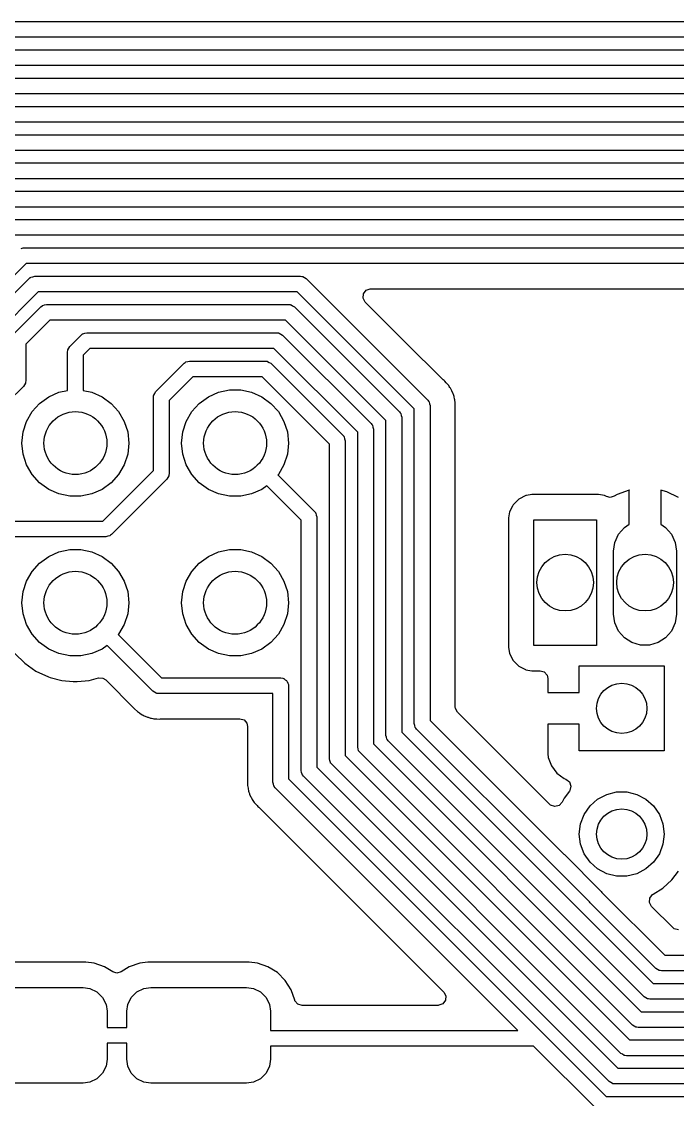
# Model space of a CAD drawing. Extents: x 0.79 to 7.48, y -4.92 to -0.79.
# Drawn here: x 3.719 to 4.129, y -4.497 to -3.822 of the extents above; entities that cross this region are included whole.
import ezdxf

# ---------------------------------------------------------------- set-up
doc = ezdxf.new("R2010")
doc.units = 0
doc.header["$MEASUREMENT"] = 0
doc.layers.add('BLACK', color=7, linetype='CONTINUOUS')

msp = doc.modelspace()

# ---------------------------------------------------------------- linework, layer by layer
at = {"layer": 'BLACK', "linetype": 'CONTINUOUS'}
for p, q in [((3.66087, -3.82185), (4.42323, -3.82185)), ((4.41831, -3.83169), (3.66291, -3.83169)), ((3.66821, -3.83957), (4.40551, -3.83957)), ((4.40059, -3.84941), (3.67024, -3.84941)), ((3.67554, -3.85728), (4.3878, -3.85728)), ((4.38287, -3.86713), (3.67758, -3.86713)), ((3.68288, -3.875), (4.37008, -3.875)), ((4.36516, -3.88484), (3.68492, -3.88484)), ((3.69022, -3.89272), (4.35236, -3.89272)), ((4.34744, -3.90256), (3.69226, -3.90256)), ((3.69756, -3.91043), (4.33465, -3.91043)), ((4.32972, -3.92028), (3.6996, -3.92028)), ((3.7049, -3.92815), (4.31693, -3.92815)), ((4.31201, -3.93799), (3.70694, -3.93799)), ((3.71224, -3.94587), (4.29921, -3.94587)), ((4.29635, -3.95571), (3.71428, -3.95571)), ((3.71841, -3.96393), (3.71958, -3.96358)), ((3.71958, -3.96358), (4.29105, -3.96358)), ((3.72161, -3.97343), (3.66971, -4.02533)), ((4.28901, -3.97343), (3.72161, -3.97343)), ((3.69514, -4.01103), (3.72343, -3.98274)), ((3.72343, -3.98274), (3.72414, -3.98221)), ((3.72414, -3.98221), (3.72425, -3.98208)), ((3.72425, -3.98208), (3.72436, -3.98205)), ((3.72436, -3.98205), (3.72456, -3.9819)), ((3.72456, -3.9819), (3.72575, -3.98164)), ((3.72575, -3.98164), (3.72691, -3.9813)), ((3.72691, -3.9813), (3.89334, -3.9813)), ((3.89334, -3.9813), (3.89421, -3.98142)), ((3.89421, -3.98142), (3.89439, -3.98141)), ((3.89439, -3.98141), (3.89448, -3.98146)), ((3.89448, -3.98146), (3.89473, -3.9815)), ((3.89473, -3.9815), (3.89575, -3.98216)), ((3.89575, -3.98216), (3.89682, -3.98274)), ((3.89682, -3.98274), (3.97297, -4.05889)), ((3.93443, -3.99017), (3.93701, -3.98921)), ((3.93701, -3.98921), (3.93736, -3.98919)), ((3.93736, -3.98919), (4.28046, -3.98919)), ((3.72895, -3.99114), (3.70354, -4.01655)), ((3.8913, -3.99114), (3.72895, -3.99114)), ((3.96457, -4.0644), (3.8913, -3.99114)), ((3.93259, -3.99511), (3.93278, -3.99237)), ((3.93391, -3.99753), (3.93259, -3.99511)), ((3.93278, -3.99237), (3.93443, -3.99017)), ((3.71286, -4.01837), (3.73077, -4.00046)), ((3.73077, -4.00046), (3.73148, -3.99993)), ((3.73148, -3.99993), (3.73159, -3.9998)), ((3.73159, -3.9998), (3.73169, -3.99977)), ((3.73169, -3.99977), (3.73189, -3.99962)), ((3.73189, -3.99962), (3.73308, -3.99936)), ((3.73308, -3.99936), (3.73425, -3.99902)), ((3.73425, -3.99902), (3.886, -3.99902)), ((3.886, -3.99902), (3.88687, -3.99914)), ((3.88687, -3.99914), (3.88705, -3.99913)), ((3.88705, -3.99913), (3.88714, -3.99918)), ((3.88714, -3.99918), (3.88739, -3.99922)), ((3.88739, -3.99922), (3.88841, -3.99987)), ((3.88841, -3.99987), (3.88948, -4.00046)), ((3.88948, -4.00046), (3.95525, -4.06623)), ((3.95852, -4.02214), (3.93391, -3.99753)), ((3.73629, -4.00886), (3.72126, -4.02389)), ((3.88397, -4.00886), (3.73629, -4.00886)), ((3.94685, -4.07174), (3.88397, -4.00886)), ((3.74888, -4.02526), (3.75597, -4.01817)), ((3.75597, -4.01817), (3.75667, -4.01765)), ((3.75667, -4.01765), (3.75679, -4.01751)), ((3.75679, -4.01751), (3.75689, -4.01748)), ((3.75689, -4.01748), (3.75709, -4.01733)), ((3.75709, -4.01733), (3.75828, -4.01708)), ((3.75828, -4.01708), (3.75945, -4.01673)), ((3.75945, -4.01673), (3.87867, -4.01673)), ((3.87867, -4.01673), (3.87954, -4.01686)), ((3.87954, -4.01686), (3.87971, -4.01684)), ((3.87971, -4.01684), (3.87981, -4.0169)), ((3.87981, -4.0169), (3.88005, -4.01693)), ((3.88005, -4.01693), (3.88108, -4.01759)), ((3.88108, -4.01759), (3.88215, -4.01817)), ((3.88215, -4.01817), (3.93753, -4.07356)), ((3.98257, -4.04619), (3.95852, -4.02214)), ((3.72126, -4.02389), (3.72126, -4.04691)), ((3.74744, -4.02874), (3.74757, -4.02787)), ((3.74744, -4.05285), (3.74744, -4.02874)), ((3.74755, -4.02769), (3.7476, -4.0276)), ((3.74757, -4.02787), (3.74755, -4.02769)), ((3.7476, -4.0276), (3.74764, -4.02735)), ((3.74764, -4.02735), (3.7483, -4.02633)), ((3.7483, -4.02633), (3.74888, -4.02526)), ((3.76149, -4.02657), (3.75728, -4.03078)), ((3.87663, -4.02657), (3.76149, -4.02657)), ((3.92913, -4.07908), (3.87663, -4.02657)), ((3.75728, -4.03078), (3.75728, -4.05285)), ((3.80262, -4.05366), (3.82039, -4.03589)), ((3.82039, -4.03589), (3.8211, -4.03536)), ((3.8211, -4.03536), (3.82121, -4.03523)), ((3.82121, -4.03523), (3.82132, -4.0352)), ((3.82132, -4.0352), (3.82152, -4.03505)), ((3.82152, -4.03505), (3.82271, -4.03479)), ((3.82271, -4.03479), (3.82387, -4.03445)), ((3.82387, -4.03445), (3.87133, -4.03445)), ((3.87133, -4.03445), (3.8722, -4.03457)), ((3.8722, -4.03457), (3.87237, -4.03456)), ((3.87237, -4.03456), (3.87247, -4.03461)), ((3.87247, -4.03461), (3.87271, -4.03465)), ((3.87271, -4.03465), (3.87374, -4.03531)), ((3.87374, -4.03531), (3.87481, -4.03589)), ((3.87481, -4.03589), (3.91982, -4.0809)), ((3.7204, -4.04932), (3.71982, -4.05039)), ((3.72106, -4.04829), (3.7204, -4.04932)), ((3.7211, -4.04805), (3.72106, -4.04829)), ((3.72115, -4.04795), (3.7211, -4.04805)), ((3.72126, -4.04691), (3.72113, -4.04778)), ((3.72113, -4.04778), (3.72115, -4.04795)), ((3.82591, -4.04429), (3.81102, -4.05918)), ((3.86929, -4.04429), (3.82591, -4.04429)), ((3.91142, -4.08642), (3.86929, -4.04429)), ((3.98321, -4.04673), (3.98257, -4.04619)), ((3.98374, -4.0471), (3.98321, -4.04673)), ((3.98463, -4.0482), (3.98374, -4.0471)), ((3.98374, -4.0471), (3.98374, -4.0471)), ((3.98374, -4.0471), (3.98374, -4.0471)), ((3.98479, -4.04839), (3.98463, -4.0482)), ((3.98496, -4.04858), (3.98479, -4.04839)), ((3.98613, -4.04975), (3.98496, -4.04858)), ((3.98645, -4.05032), (3.98613, -4.04975)), ((3.98613, -4.04975), (3.98613, -4.04975)), ((3.71982, -4.05039), (3.71036, -4.05984)), ((3.72997, -4.06096), (3.73563, -4.05685)), ((3.73563, -4.05685), (3.74202, -4.054)), ((3.74202, -4.054), (3.74744, -4.05285)), ((3.75728, -4.05285), (3.7627, -4.054)), ((3.7627, -4.054), (3.76909, -4.05685)), ((3.76909, -4.05685), (3.77475, -4.06096)), ((3.80118, -4.05714), (3.80131, -4.05627)), ((3.80129, -4.0561), (3.80135, -4.056)), ((3.80131, -4.05627), (3.80129, -4.0561)), ((3.80135, -4.056), (3.80138, -4.05576)), ((3.80138, -4.05576), (3.80204, -4.05473)), ((3.80204, -4.05473), (3.80262, -4.05366)), ((3.82997, -4.06096), (3.83563, -4.05685)), ((3.83563, -4.05685), (3.84202, -4.054)), ((3.84202, -4.054), (3.84886, -4.05255)), ((3.84886, -4.05255), (3.85586, -4.05255)), ((3.85586, -4.05255), (3.8627, -4.054)), ((3.8627, -4.054), (3.86909, -4.05685)), ((3.86909, -4.05685), (3.87475, -4.06096)), ((3.98692, -4.05101), (3.98645, -4.05032)), ((3.98733, -4.05152), (3.98692, -4.05101)), ((3.98799, -4.05304), (3.98733, -4.05152)), ((3.98733, -4.05152), (3.98733, -4.05152)), ((3.9881, -4.05326), (3.98799, -4.05304)), ((3.98892, -4.05471), (3.9881, -4.05326)), ((3.98901, -4.05508), (3.98892, -4.05471)), ((3.98907, -4.05534), (3.98901, -4.05508)), ((3.98934, -4.05613), (3.98907, -4.05534)), ((3.9896, -4.05673), (3.98934, -4.05613)), ((3.98982, -4.05838), (3.9896, -4.05673)), ((3.72529, -4.06616), (3.72997, -4.06096)), ((3.77475, -4.06096), (3.77944, -4.06616)), ((3.80118, -4.10295), (3.80118, -4.05714)), ((3.81102, -4.05918), (3.81102, -4.10499)), ((3.82529, -4.06616), (3.82997, -4.06096)), ((3.87475, -4.06096), (3.87944, -4.06616)), ((3.97297, -4.05889), (3.97349, -4.05959)), ((3.97349, -4.05959), (3.97363, -4.05971)), ((3.97363, -4.05971), (3.97366, -4.05981)), ((3.97366, -4.05981), (3.97381, -4.06001)), ((3.97381, -4.06001), (3.97407, -4.0612)), ((3.97407, -4.0612), (3.97441, -4.06237)), ((3.97441, -4.06237), (3.97441, -4.2595)), ((3.98987, -4.05862), (3.98982, -4.05838)), ((3.99, -4.05915), (3.98987, -4.05862)), ((3.99026, -4.06023), (3.99, -4.05915)), ((3.99018, -4.06272), (3.99019, -4.06241)), ((3.99018, -4.25094), (3.99018, -4.06272)), ((3.99019, -4.06241), (3.99026, -4.06023)), ((3.72179, -4.07222), (3.72529, -4.06616)), ((3.77944, -4.06616), (3.78293, -4.07222)), ((3.82179, -4.07222), (3.82529, -4.06616)), ((3.87944, -4.06616), (3.88293, -4.07222)), ((3.95525, -4.06623), (3.95578, -4.06693)), ((3.95578, -4.06693), (3.95591, -4.06704)), ((3.95591, -4.06704), (3.95594, -4.06715)), ((3.95594, -4.06715), (3.95609, -4.06735)), ((3.95609, -4.06735), (3.95635, -4.06854)), ((3.95635, -4.06854), (3.95669, -4.0697)), ((3.95669, -4.0697), (3.95669, -4.26684)), ((3.96457, -4.26154), (3.96457, -4.0644)), ((3.71963, -4.07887), (3.72179, -4.07222)), ((3.78293, -4.07222), (3.7851, -4.07887)), ((3.81963, -4.07887), (3.82179, -4.07222)), ((3.88293, -4.07222), (3.8851, -4.07887)), ((3.93753, -4.07356), (3.93806, -4.07427)), ((3.93806, -4.07427), (3.9382, -4.07438)), ((3.9382, -4.07438), (3.93823, -4.07449)), ((3.93823, -4.07449), (3.93837, -4.07468)), ((3.93837, -4.07468), (3.93863, -4.07587)), ((3.93863, -4.07587), (3.93898, -4.07704)), ((3.93898, -4.07704), (3.93898, -4.27417)), ((3.94685, -4.26887), (3.94685, -4.07174)), ((3.7189, -4.08583), (3.71963, -4.07887)), ((3.7851, -4.07887), (3.78583, -4.08583)), ((3.8189, -4.08583), (3.81963, -4.07887)), ((3.8851, -4.07887), (3.88583, -4.08583)), ((3.91982, -4.0809), (3.92035, -4.08161)), ((3.92035, -4.08161), (3.92048, -4.08172)), ((3.92048, -4.08172), (3.92051, -4.08182)), ((3.92051, -4.08182), (3.92066, -4.08202)), ((3.92066, -4.08202), (3.92092, -4.08321)), ((3.92092, -4.08321), (3.92126, -4.08438)), ((3.92913, -4.27621), (3.92913, -4.07908)), ((3.71963, -4.09278), (3.7189, -4.08583)), ((3.78583, -4.08583), (3.7851, -4.09278)), ((3.81963, -4.09278), (3.8189, -4.08583)), ((3.88583, -4.08583), (3.8851, -4.09278)), ((3.91142, -4.28355), (3.91142, -4.08642)), ((3.92126, -4.08438), (3.92126, -4.28151)), ((3.72179, -4.09944), (3.71963, -4.09278)), ((3.7851, -4.09278), (3.78293, -4.09944)), ((3.82179, -4.09944), (3.81963, -4.09278)), ((3.8851, -4.09278), (3.88293, -4.09944)), ((3.72529, -4.1055), (3.72179, -4.09944)), ((3.76949, -4.13465), (3.80118, -4.10295)), ((3.78293, -4.09944), (3.77944, -4.1055)), ((3.82529, -4.1055), (3.82179, -4.09944)), ((3.88293, -4.09944), (3.87944, -4.1055)), ((3.72997, -4.1107), (3.72529, -4.1055)), ((3.73563, -4.11481), (3.72997, -4.1107)), ((3.77475, -4.1107), (3.76909, -4.11481)), ((3.77944, -4.1055), (3.77475, -4.1107)), ((3.80958, -4.10847), (3.775, -4.14305)), ((3.81017, -4.1074), (3.80958, -4.10847)), ((3.81082, -4.10637), (3.81017, -4.1074)), ((3.81086, -4.10613), (3.81082, -4.10637)), ((3.81091, -4.10603), (3.81086, -4.10613)), ((3.81102, -4.10499), (3.8109, -4.10586)), ((3.8109, -4.10586), (3.81091, -4.10603)), ((3.82997, -4.1107), (3.82529, -4.1055)), ((3.83563, -4.11481), (3.82997, -4.1107)), ((3.87944, -4.1055), (3.87923, -4.10573)), ((3.87923, -4.10573), (3.9021, -4.12861)), ((3.74202, -4.11765), (3.73563, -4.11481)), ((3.74886, -4.11911), (3.74202, -4.11765)), ((3.7627, -4.11765), (3.75586, -4.11911)), ((3.76909, -4.11481), (3.7627, -4.11765)), ((3.84202, -4.11765), (3.83563, -4.11481)), ((3.84886, -4.11911), (3.84202, -4.11765)), ((3.8627, -4.11765), (3.85586, -4.11911)), ((3.86909, -4.11481), (3.8627, -4.11765)), ((3.87216, -4.11258), (3.86909, -4.11481)), ((3.8937, -4.13413), (3.87216, -4.11258)), ((4.09914, -4.11523), (4.09163, -4.11801)), ((4.09921, -4.11522), (4.09914, -4.11523)), ((4.09914, -4.11523), (4.09914, -4.11523)), ((4.09921, -4.13671), (4.09921, -4.11522)), ((4.09921, -4.11522), (4.09921, -4.11522)), ((4.1228, -4.11643), (4.1189, -4.11542)), ((4.1189, -4.11542), (4.1189, -4.13671)), ((4.12999, -4.11996), (4.1228, -4.11643)), ((3.75586, -4.11911), (3.74886, -4.11911)), ((3.85586, -4.11911), (3.84886, -4.11911)), ((4.02645, -4.12447), (4.02604, -4.12529)), ((4.02999, -4.12094), (4.02645, -4.12447)), ((4.02645, -4.12447), (4.02645, -4.12447)), ((4.02645, -4.12447), (4.02645, -4.12447)), ((4.03444, -4.11868), (4.02999, -4.12094)), ((4.02999, -4.12094), (4.02999, -4.12094)), ((4.02999, -4.12094), (4.02999, -4.12094)), ((4.02999, -4.12094), (4.02999, -4.12094)), ((4.03494, -4.1186), (4.03444, -4.11868)), ((4.03813, -4.11809), (4.03494, -4.1186)), ((4.07998, -4.11809), (4.03813, -4.11809)), ((4.08367, -4.11868), (4.07998, -4.11809)), ((4.08501, -4.11936), (4.08367, -4.11868)), ((4.08367, -4.11868), (4.08367, -4.11868)), ((4.08716, -4.11989), (4.08501, -4.11936)), ((4.08981, -4.11915), (4.08716, -4.11989)), ((4.09163, -4.11801), (4.08981, -4.11915)), ((4.09163, -4.11801), (4.09163, -4.11801)), ((3.9021, -4.12861), (3.90263, -4.12931)), ((3.90263, -4.12931), (3.90276, -4.12943)), ((3.90276, -4.12943), (3.90279, -4.12953)), ((3.90279, -4.12953), (3.90294, -4.12973)), ((3.90294, -4.12973), (3.9032, -4.13092)), ((3.9032, -4.13092), (3.90354, -4.13209)), ((4.02419, -4.12893), (4.0236, -4.13262)), ((4.02604, -4.12529), (4.02419, -4.12893)), ((3.69862, -4.13465), (3.76949, -4.13465)), ((3.8937, -4.29089), (3.8937, -4.13413)), ((3.90354, -4.13209), (3.90354, -4.28885)), ((4.0236, -4.13262), (4.0236, -4.21384)), ((4.03937, -4.2126), (4.03937, -4.13386)), ((4.03937, -4.13386), (4.07874, -4.13386)), ((4.07874, -4.13386), (4.07874, -4.2126)), ((4.09616, -4.13867), (4.09921, -4.13671)), ((4.1189, -4.13671), (4.12195, -4.13867)), ((3.77152, -4.14449), (3.70066, -4.14449)), ((3.77269, -4.14415), (3.77152, -4.14449)), ((3.77388, -4.14389), (3.77269, -4.14415)), ((3.77408, -4.14374), (3.77388, -4.14389)), ((3.77418, -4.14371), (3.77408, -4.14374)), ((3.7743, -4.14357), (3.77418, -4.14371)), ((3.775, -4.14305), (3.7743, -4.14357)), ((4.09017, -4.148), (4.09249, -4.1429)), ((4.09249, -4.1429), (4.09616, -4.13867)), ((4.12195, -4.13867), (4.12562, -4.1429)), ((4.12562, -4.1429), (4.12794, -4.148)), ((4.08937, -4.15354), (4.09017, -4.148)), ((4.12794, -4.148), (4.12874, -4.15354)), ((3.72997, -4.16096), (3.73563, -4.15685)), ((3.73563, -4.15685), (3.74202, -4.154)), ((3.74202, -4.154), (3.74886, -4.15255)), ((3.74886, -4.15255), (3.75586, -4.15255)), ((3.75586, -4.15255), (3.7627, -4.154)), ((3.7627, -4.154), (3.76909, -4.15685)), ((3.76909, -4.15685), (3.77475, -4.16096)), ((3.82997, -4.16096), (3.83563, -4.15685)), ((3.83563, -4.15685), (3.84202, -4.154)), ((3.84202, -4.154), (3.84886, -4.15255)), ((3.84886, -4.15255), (3.85586, -4.15255)), ((3.85586, -4.15255), (3.8627, -4.154)), ((3.8627, -4.154), (3.86909, -4.15685)), ((3.86909, -4.15685), (3.87475, -4.16096)), ((4.08937, -4.19291), (4.08937, -4.15354)), ((4.12874, -4.15354), (4.12874, -4.19291)), ((3.72529, -4.16616), (3.72997, -4.16096)), ((3.77475, -4.16096), (3.77944, -4.16616)), ((3.82529, -4.16616), (3.82997, -4.16096)), ((3.87475, -4.16096), (3.87944, -4.16616)), ((3.72179, -4.17222), (3.72529, -4.16616)), ((3.77944, -4.16616), (3.78293, -4.17222)), ((3.82179, -4.17222), (3.82529, -4.16616)), ((3.87944, -4.16616), (3.88293, -4.17222)), ((3.71963, -4.17887), (3.72179, -4.17222)), ((3.78293, -4.17222), (3.7851, -4.17887)), ((3.81963, -4.17887), (3.82179, -4.17222)), ((3.88293, -4.17222), (3.8851, -4.17887)), ((3.7189, -4.18583), (3.71963, -4.17887)), ((3.7851, -4.17887), (3.78583, -4.18583)), ((3.8189, -4.18583), (3.81963, -4.17887)), ((3.8851, -4.17887), (3.88583, -4.18583)), ((3.71963, -4.19278), (3.7189, -4.18583)), ((3.78583, -4.18583), (3.7851, -4.19278)), ((3.81963, -4.19278), (3.8189, -4.18583)), ((3.88583, -4.18583), (3.8851, -4.19278)), ((3.72179, -4.19944), (3.71963, -4.19278)), ((3.7851, -4.19278), (3.78293, -4.19944)), ((3.82179, -4.19944), (3.81963, -4.19278)), ((3.8851, -4.19278), (3.88293, -4.19944)), ((4.09017, -4.19846), (4.08937, -4.19291)), ((4.09249, -4.20356), (4.09017, -4.19846)), ((4.12794, -4.19846), (4.12562, -4.20356)), ((4.12874, -4.19291), (4.12794, -4.19846)), ((3.72529, -4.2055), (3.72179, -4.19944)), ((3.72997, -4.2107), (3.72529, -4.2055)), ((3.77944, -4.2055), (3.77923, -4.20573)), ((3.78293, -4.19944), (3.77944, -4.2055)), ((3.82529, -4.2055), (3.82179, -4.19944)), ((3.82997, -4.2107), (3.82529, -4.2055)), ((3.87944, -4.2055), (3.87475, -4.2107)), ((3.88293, -4.19944), (3.87944, -4.2055)), ((4.09616, -4.20779), (4.09249, -4.20356)), ((4.12562, -4.20356), (4.12195, -4.20779)), ((3.73563, -4.21481), (3.72997, -4.2107)), ((3.77923, -4.20573), (3.80637, -4.23287)), ((3.83563, -4.21481), (3.82997, -4.2107)), ((3.87475, -4.2107), (3.86909, -4.21481)), ((4.10088, -4.21082), (4.09616, -4.20779)), ((4.10625, -4.2124), (4.10088, -4.21082)), ((4.11723, -4.21082), (4.11186, -4.2124)), ((4.12195, -4.20779), (4.11723, -4.21082)), ((3.7145, -4.21759), (3.7206, -4.22368)), ((3.74202, -4.21765), (3.73563, -4.21481)), ((3.74886, -4.21911), (3.74202, -4.21765)), ((3.7627, -4.21765), (3.75586, -4.21911)), ((3.76909, -4.21481), (3.7627, -4.21765)), ((3.77216, -4.21258), (3.76909, -4.21481)), ((3.80085, -4.24128), (3.77216, -4.21258)), ((3.84202, -4.21765), (3.83563, -4.21481)), ((3.84886, -4.21911), (3.84202, -4.21765)), ((3.8627, -4.21765), (3.85586, -4.21911)), ((3.86909, -4.21481), (3.8627, -4.21765)), ((4.0236, -4.21384), (4.02397, -4.21614)), ((4.02397, -4.21614), (4.02419, -4.21753)), ((4.02419, -4.21753), (4.02645, -4.22198)), ((4.07874, -4.2126), (4.03937, -4.2126)), ((4.11186, -4.2124), (4.10625, -4.2124)), ((3.7206, -4.22368), (3.72765, -4.22863)), ((3.75586, -4.21911), (3.74886, -4.21911)), ((3.85586, -4.21911), (3.84886, -4.21911)), ((4.02645, -4.22198), (4.02645, -4.22198)), ((4.02645, -4.22198), (4.02645, -4.22198)), ((4.02645, -4.22198), (4.02999, -4.22551)), ((4.02999, -4.22551), (4.02999, -4.22551)), ((4.02999, -4.22551), (4.02999, -4.22551)), ((4.02999, -4.22551), (4.03431, -4.22772)), ((4.06791, -4.24213), (4.06791, -4.22539)), ((4.06791, -4.22539), (4.12106, -4.22539)), ((4.12106, -4.22539), (4.12106, -4.27854)), ((3.72765, -4.22863), (3.73546, -4.23227)), ((3.73546, -4.23227), (3.73546, -4.23227)), ((3.73546, -4.23227), (3.73546, -4.23227)), ((3.73546, -4.23227), (3.73667, -4.23259)), ((4.03431, -4.22772), (4.03444, -4.22778)), ((4.03444, -4.22778), (4.03813, -4.22837)), ((4.03813, -4.22837), (4.03813, -4.22837)), ((4.03813, -4.22837), (4.04335, -4.22837)), ((4.04335, -4.22837), (4.04599, -4.22914)), ((4.04599, -4.22914), (4.04779, -4.23122)), ((4.04779, -4.23122), (4.04823, -4.23325)), ((3.73667, -4.23259), (3.74378, -4.2345)), ((3.74378, -4.2345), (3.75098, -4.23513)), ((3.75098, -4.23513), (3.75236, -4.23525)), ((3.75236, -4.23525), (3.75347, -4.23515)), ((3.75236, -4.23525), (3.75236, -4.23525)), ((3.75236, -4.23525), (3.75236, -4.23525)), ((3.75347, -4.23515), (3.76094, -4.2345)), ((3.76094, -4.2345), (3.76676, -4.23294)), ((3.76676, -4.23294), (3.76951, -4.233)), ((3.76951, -4.233), (3.77148, -4.2342)), ((3.77148, -4.2342), (3.78945, -4.25217)), ((3.80637, -4.23287), (3.88091, -4.23287)), ((3.88091, -4.23287), (3.88229, -4.23307)), ((3.88229, -4.23307), (3.88259, -4.23327)), ((3.88259, -4.23327), (3.88295, -4.23332)), ((3.88295, -4.23332), (3.88374, -4.23401)), ((3.88374, -4.23401), (3.88462, -4.23457)), ((3.88462, -4.23457), (3.88477, -4.2349)), ((3.88477, -4.2349), (3.88505, -4.23513)), ((3.88505, -4.23513), (3.88534, -4.23614)), ((3.88534, -4.23614), (3.88578, -4.23709)), ((3.88578, -4.23709), (3.88573, -4.23745)), ((3.88573, -4.23745), (3.88583, -4.2378)), ((3.88583, -4.2378), (3.88583, -4.29619)), ((4.04823, -4.23325), (4.04823, -4.24213)), ((3.80192, -4.24186), (3.80085, -4.24128)), ((3.80294, -4.24252), (3.80192, -4.24186)), ((3.80319, -4.24255), (3.80294, -4.24252)), ((3.80328, -4.2426), (3.80319, -4.24255)), ((3.80346, -4.24259), (3.80328, -4.2426)), ((3.80433, -4.24272), (3.80346, -4.24259)), ((3.87598, -4.24272), (3.80433, -4.24272)), ((3.87598, -4.29823), (3.87598, -4.24272)), ((4.04823, -4.24213), (4.06791, -4.24213)), ((3.78945, -4.25217), (3.79115, -4.25399)), ((3.99029, -4.25198), (3.99018, -4.25094)), ((3.99161, -4.2544), (3.99029, -4.25198)), ((3.79115, -4.25399), (3.79257, -4.25486)), ((3.79257, -4.25486), (3.79277, -4.255)), ((3.79277, -4.255), (3.7941, -4.256)), ((3.7941, -4.256), (3.79471, -4.25624)), ((3.79471, -4.25624), (3.79545, -4.25661)), ((3.79545, -4.25661), (3.79601, -4.25695)), ((3.79601, -4.25695), (3.79601, -4.25695)), ((3.79601, -4.25695), (3.79601, -4.25695)), ((3.79601, -4.25695), (3.79761, -4.2574)), ((3.79761, -4.2574), (3.79784, -4.25748)), ((3.79784, -4.25748), (3.79939, -4.25809)), ((3.79939, -4.25809), (3.79961, -4.25811)), ((3.79961, -4.25811), (3.80004, -4.25815)), ((3.80004, -4.25815), (3.80086, -4.25831)), ((3.80086, -4.25831), (3.80149, -4.25848)), ((3.80149, -4.25848), (3.80314, -4.25848)), ((3.80314, -4.25848), (3.80339, -4.2585)), ((3.80339, -4.2585), (3.80504, -4.25867)), ((3.80504, -4.25867), (3.80569, -4.25856)), ((3.80569, -4.25856), (3.80652, -4.25848)), ((3.80652, -4.25848), (3.85533, -4.25848)), ((3.85533, -4.25848), (3.85797, -4.25926)), ((3.85797, -4.25926), (3.85978, -4.26134)), ((3.97441, -4.2595), (4.05827, -4.34336)), ((4.04928, -4.31207), (3.99161, -4.2544)), ((3.85978, -4.26134), (3.86022, -4.26337)), ((3.86022, -4.26337), (3.86022, -4.29787)), ((3.96491, -4.2627), (3.96457, -4.26154)), ((3.96517, -4.26389), (3.96491, -4.2627)), ((3.96532, -4.26409), (3.96517, -4.26389)), ((3.96535, -4.2642), (3.96532, -4.26409)), ((3.96548, -4.26431), (3.96535, -4.2642)), ((3.96601, -4.26502), (3.96548, -4.26431)), ((4.05164, -4.35065), (3.96601, -4.26502)), ((4.06791, -4.26181), (4.04823, -4.26181)), ((4.04823, -4.26181), (4.04823, -4.28043)), ((4.06791, -4.27854), (4.06791, -4.26181)), ((3.94719, -4.27004), (3.94685, -4.26887)), ((3.94745, -4.27123), (3.94719, -4.27004)), ((3.9476, -4.27143), (3.94745, -4.27123)), ((3.94763, -4.27154), (3.9476, -4.27143)), ((3.94777, -4.27165), (3.94763, -4.27154)), ((3.94829, -4.27235), (3.94777, -4.27165)), ((4.10855, -4.43261), (3.94829, -4.27235)), ((3.95669, -4.26684), (4.11407, -4.42421)), ((3.92948, -4.27738), (3.92913, -4.27621)), ((3.92974, -4.27857), (3.92948, -4.27738)), ((3.92988, -4.27877), (3.92974, -4.27857)), ((3.92992, -4.27887), (3.92988, -4.27877)), ((3.93005, -4.27899), (3.92992, -4.27887)), ((3.93058, -4.27969), (3.93005, -4.27899)), ((4.10121, -4.45033), (3.93058, -4.27969)), ((3.93898, -4.27417), (4.10673, -4.44193)), ((4.12106, -4.27854), (4.06791, -4.27854)), ((3.91176, -4.28472), (3.91142, -4.28355)), ((3.91202, -4.28591), (3.91176, -4.28472)), ((3.91217, -4.28611), (3.91202, -4.28591)), ((3.9122, -4.28621), (3.91217, -4.28611)), ((3.91233, -4.28633), (3.9122, -4.28621)), ((3.91286, -4.28703), (3.91233, -4.28633)), ((3.92126, -4.28151), (4.09939, -4.45965)), ((4.04823, -4.28043), (4.04848, -4.28277)), ((4.04848, -4.28277), (4.04848, -4.28277)), ((4.04848, -4.28277), (4.05046, -4.28807)), ((3.89404, -4.29206), (3.8937, -4.29089)), ((3.8943, -4.29325), (3.89404, -4.29206)), ((3.89445, -4.29345), (3.8943, -4.29325)), ((3.90354, -4.28885), (4.09205, -4.47736)), ((4.09387, -4.46805), (3.91286, -4.28703)), ((4.05046, -4.28807), (4.05046, -4.28807)), ((4.05046, -4.28807), (4.05385, -4.29261)), ((4.05385, -4.29261), (4.05385, -4.29261)), ((4.05385, -4.29261), (4.05838, -4.296)), ((3.86022, -4.29787), (3.86013, -4.30036)), ((3.87633, -4.2994), (3.87598, -4.29823)), ((3.87659, -4.30059), (3.87633, -4.2994)), ((3.88583, -4.29619), (4.04482, -4.45518)), ((3.89448, -4.29355), (3.89445, -4.29345)), ((3.89462, -4.29367), (3.89448, -4.29355)), ((3.89514, -4.29437), (3.89462, -4.29367)), ((4.08654, -4.48576), (3.89514, -4.29437)), ((4.05838, -4.296), (4.05838, -4.296)), ((4.05838, -4.296), (4.05947, -4.2964)), ((4.05947, -4.2964), (4.06167, -4.29805)), ((4.06167, -4.29805), (4.06263, -4.30063)), ((3.86013, -4.30036), (3.86052, -4.30197)), ((3.86052, -4.30197), (3.86057, -4.30222)), ((3.86057, -4.30222), (3.8608, -4.30386)), ((3.8608, -4.30386), (3.86106, -4.30446)), ((3.86106, -4.30446), (3.86132, -4.30525)), ((3.86132, -4.30525), (3.86148, -4.30589)), ((3.86148, -4.30589), (3.86148, -4.30589)), ((3.86148, -4.30589), (3.86229, -4.30733)), ((3.87674, -4.30079), (3.87659, -4.30059)), ((3.87677, -4.30089), (3.87674, -4.30079)), ((3.8769, -4.301), (3.87677, -4.30089)), ((3.87743, -4.30171), (3.8769, -4.301)), ((4.02946, -4.45374), (3.87743, -4.30171)), ((4.06166, -4.30392), (4.05833, -4.30832)), ((4.06205, -4.30332), (4.06166, -4.30392)), ((4.06263, -4.30063), (4.06205, -4.30332)), ((4.07939, -4.30884), (4.08506, -4.30586)), ((4.08506, -4.30586), (4.09128, -4.30433)), ((4.09128, -4.30433), (4.09769, -4.30433)), ((4.09769, -4.30433), (4.10391, -4.30586)), ((4.10391, -4.30586), (4.10958, -4.30884)), ((3.86229, -4.30733), (3.8624, -4.30756)), ((3.8624, -4.30756), (3.86306, -4.30908)), ((3.86306, -4.30908), (3.86348, -4.30959)), ((3.86348, -4.30959), (3.86394, -4.31028)), ((3.86394, -4.31028), (3.86427, -4.31085)), ((3.86427, -4.31085), (3.86544, -4.31202)), ((3.86544, -4.31202), (3.86561, -4.3122)), ((3.86561, -4.3122), (3.8661, -4.31281)), ((3.8661, -4.31281), (3.86665, -4.31349)), ((3.86665, -4.31349), (3.86719, -4.31387)), ((4.04996, -4.31263), (4.04928, -4.31207)), ((4.05257, -4.3135), (4.04996, -4.31263)), ((4.05523, -4.31281), (4.05257, -4.3135)), ((4.0571, -4.31079), (4.05523, -4.31281)), ((4.05833, -4.30832), (4.0571, -4.31079)), ((4.05833, -4.30832), (4.05833, -4.30832)), ((4.07096, -4.31836), (4.0746, -4.31309)), ((4.0746, -4.31309), (4.07939, -4.30884)), ((4.10958, -4.30884), (4.11438, -4.31309)), ((4.11438, -4.31309), (4.11802, -4.31836)), ((3.86719, -4.31387), (3.86782, -4.3144)), ((3.86782, -4.3144), (3.9294, -4.37598)), ((4.06869, -4.32435), (4.07096, -4.31836)), ((4.11802, -4.31836), (4.12029, -4.32435)), ((4.06791, -4.33071), (4.06869, -4.32435)), ((4.12029, -4.32435), (4.12106, -4.33071)), ((4.06869, -4.33707), (4.06791, -4.33071)), ((4.12106, -4.33071), (4.12029, -4.33707)), ((4.07096, -4.34306), (4.06869, -4.33707)), ((4.12029, -4.33707), (4.11802, -4.34306)), ((4.05827, -4.34336), (4.0586, -4.34354)), ((4.0586, -4.34354), (4.08166, -4.3666)), ((4.0746, -4.34833), (4.07096, -4.34306)), ((4.11802, -4.34306), (4.11438, -4.34833)), ((4.05197, -4.35083), (4.05164, -4.35065)), ((4.07425, -4.37311), (4.05197, -4.35083)), ((4.07939, -4.35258), (4.0746, -4.34833)), ((4.08506, -4.35556), (4.07939, -4.35258)), ((4.10958, -4.35258), (4.10391, -4.35556)), ((4.11438, -4.34833), (4.10958, -4.35258)), ((4.12591, -4.35936), (4.12996, -4.354)), ((4.09128, -4.35709), (4.08506, -4.35556)), ((4.09769, -4.35709), (4.09128, -4.35709)), ((4.10391, -4.35556), (4.09769, -4.35709)), ((4.12011, -4.36464), (4.12591, -4.35936)), ((4.08166, -4.3666), (4.08211, -4.3672)), ((4.08211, -4.3672), (4.12141, -4.4065)), ((4.11408, -4.36838), (4.12011, -4.36464)), ((4.0747, -4.37371), (4.07425, -4.37311)), ((4.11589, -4.4149), (4.0747, -4.37371)), ((4.11188, -4.37357), (4.11207, -4.37083)), ((4.1132, -4.37598), (4.11188, -4.37357)), ((4.11207, -4.37083), (4.11372, -4.36862)), ((4.11372, -4.36862), (4.11408, -4.36838)), ((3.9294, -4.37598), (3.98306, -4.42964)), ((4.12651, -4.3893), (4.1132, -4.37598)), ((4.12732, -4.38995), (4.12651, -4.3893)), ((4.12996, -4.39073), (4.12732, -4.38995)), ((4.12141, -4.4065), (4.60422, -4.4065)), ((3.75889, -4.41093), (3.69544, -4.41093)), ((3.76405, -4.41151), (3.75889, -4.41093)), ((3.75889, -4.41093), (3.75889, -4.41093)), ((3.7706, -4.4138), (3.76405, -4.41151)), ((3.77575, -4.41703), (3.7706, -4.4138)), ((3.78609, -4.4138), (3.78094, -4.41703)), ((3.79264, -4.41151), (3.78609, -4.4138)), ((3.7978, -4.41093), (3.79264, -4.41151)), ((3.86126, -4.41093), (3.7978, -4.41093)), ((3.7978, -4.41093), (3.7978, -4.41093)), ((3.86642, -4.41151), (3.86126, -4.41093)), ((3.86126, -4.41093), (3.86126, -4.41093)), ((3.87296, -4.4138), (3.86642, -4.41151)), ((3.87883, -4.41749), (3.87296, -4.4138)), ((3.7783, -4.41778), (3.77575, -4.41703)), ((3.78094, -4.41703), (3.7783, -4.41778)), ((3.88373, -4.42239), (3.87883, -4.41749)), ((3.87883, -4.41749), (3.87883, -4.41749)), ((4.11696, -4.41548), (4.11589, -4.4149)), ((4.11798, -4.41614), (4.11696, -4.41548)), ((4.11823, -4.41617), (4.11798, -4.41614)), ((4.11832, -4.41623), (4.11823, -4.41617)), ((4.1185, -4.41621), (4.11832, -4.41623)), ((4.11937, -4.41634), (4.1185, -4.41621)), ((4.61142, -4.41634), (4.11937, -4.41634)), ((3.69717, -4.42669), (3.75717, -4.42669)), ((3.75717, -4.42669), (3.76145, -4.42732)), ((3.76145, -4.42732), (3.76588, -4.42949)), ((3.79081, -4.42949), (3.79525, -4.42732)), ((3.79525, -4.42732), (3.79953, -4.42669)), ((3.79953, -4.42669), (3.85953, -4.42669)), ((3.85953, -4.42669), (3.86381, -4.42732)), ((3.86381, -4.42732), (3.86824, -4.42949)), ((3.88374, -4.42239), (3.88373, -4.42239)), ((3.88742, -4.42826), (3.88374, -4.42239)), ((3.88968, -4.4347), (3.88742, -4.42826)), ((4.11407, -4.42421), (4.60601, -4.42421)), ((3.76588, -4.42949), (3.76937, -4.43298)), ((3.76937, -4.43298), (3.77154, -4.43741)), ((3.78515, -4.43741), (3.78732, -4.43298)), ((3.78732, -4.43298), (3.79081, -4.42949)), ((3.86824, -4.42949), (3.87174, -4.43298)), ((3.87174, -4.43298), (3.8739, -4.43741)), ((3.88985, -4.43512), (3.88968, -4.4347)), ((3.98418, -4.4348), (3.98253, -4.437)), ((3.98306, -4.42964), (3.98438, -4.43205)), ((3.98438, -4.43205), (3.98418, -4.4348)), ((4.10962, -4.4332), (4.10855, -4.43261)), ((4.11064, -4.43386), (4.10962, -4.4332)), ((4.11089, -4.43389), (4.11064, -4.43386)), ((4.11098, -4.43394), (4.11089, -4.43389)), ((4.11116, -4.43393), (4.11098, -4.43394)), ((4.11203, -4.43406), (4.11116, -4.43393)), ((4.60397, -4.43406), (4.11203, -4.43406)), ((3.77154, -4.43741), (3.77217, -4.44169)), ((3.77217, -4.44169), (3.77217, -4.45177)), ((3.78453, -4.44169), (3.78515, -4.43741)), ((3.78453, -4.45177), (3.78453, -4.44169)), ((3.8739, -4.43741), (3.87453, -4.44169)), ((3.87453, -4.44169), (3.87453, -4.45374)), ((3.89165, -4.4372), (3.88985, -4.43512)), ((3.89429, -4.43797), (3.89165, -4.4372)), ((3.97961, -4.43797), (3.89429, -4.43797)), ((3.97995, -4.43796), (3.97961, -4.43797)), ((3.98253, -4.437), (3.97995, -4.43796)), ((4.10673, -4.44193), (4.54685, -4.44193)), ((3.77217, -4.45177), (3.78453, -4.45177)), ((3.87453, -4.45374), (4.02946, -4.45374)), ((4.04482, -4.45518), (4.04482, -4.45518)), ((4.04482, -4.45518), (4.08472, -4.49508)), ((4.10228, -4.45091), (4.10121, -4.45033)), ((4.10331, -4.45157), (4.10228, -4.45091)), ((4.10355, -4.45161), (4.10331, -4.45157)), ((4.10365, -4.45166), (4.10355, -4.45161)), ((4.10382, -4.45165), (4.10365, -4.45166)), ((4.10469, -4.45177), (4.10382, -4.45165)), ((4.54481, -4.45177), (4.10469, -4.45177)), ((3.78453, -4.46161), (3.77217, -4.46161)), ((3.77217, -4.46161), (3.77217, -4.47169)), ((3.78453, -4.47169), (3.78453, -4.46161)), ((4.09939, -4.45965), (4.53951, -4.45965)), ((4.0393, -4.46358), (3.87453, -4.46358)), ((3.87453, -4.46358), (3.87453, -4.47169)), ((4.0792, -4.50348), (4.0393, -4.46358)), ((4.09494, -4.46863), (4.09387, -4.46805)), ((4.09597, -4.46929), (4.09494, -4.46863)), ((3.77217, -4.47169), (3.77154, -4.47597)), ((3.78515, -4.47597), (3.78453, -4.47169)), ((3.87453, -4.47169), (3.8739, -4.47597)), ((4.09621, -4.46932), (4.09597, -4.46929)), ((4.09631, -4.46938), (4.09621, -4.46932)), ((4.09648, -4.46936), (4.09631, -4.46938)), ((4.09735, -4.46949), (4.09648, -4.46936)), ((4.53747, -4.46949), (4.09735, -4.46949)), ((3.76937, -4.48041), (3.76588, -4.4839)), ((3.77154, -4.47597), (3.76937, -4.48041)), ((3.78732, -4.48041), (3.78515, -4.47597)), ((3.79081, -4.4839), (3.78732, -4.48041)), ((3.87174, -4.48041), (3.86824, -4.4839)), ((3.8739, -4.47597), (3.87174, -4.48041)), ((4.09205, -4.47736), (4.53217, -4.47736)), ((3.75717, -4.48669), (3.69717, -4.48669)), ((3.76145, -4.48607), (3.75717, -4.48669)), ((3.76588, -4.4839), (3.76145, -4.48607)), ((3.79525, -4.48607), (3.79081, -4.4839)), ((3.79953, -4.48669), (3.79525, -4.48607)), ((3.85953, -4.48669), (3.79953, -4.48669)), ((3.86381, -4.48607), (3.85953, -4.48669)), ((3.86824, -4.4839), (3.86381, -4.48607)), ((4.0876, -4.48635), (4.08654, -4.48576)), ((4.08863, -4.48701), (4.0876, -4.48635)), ((4.08888, -4.48704), (4.08863, -4.48701)), ((4.08897, -4.48709), (4.08888, -4.48704)), ((4.08915, -4.48708), (4.08897, -4.48709)), ((4.09002, -4.4872), (4.08915, -4.48708)), ((4.53014, -4.4872), (4.09002, -4.4872)), ((4.08472, -4.49508), (4.30591, -4.49508))]:
    msp.add_line(p, q, dxfattribs=at)
at = {"layer": 'BLACK'}
for centre, radius in [((3.75236, -4.08583), 0.01969), ((3.85236, -4.08583), 0.01969), ((4.05906, -4.17323), 0.01772), ((4.10906, -4.17323), 0.01772), ((3.75236, -4.18583), 0.01969), ((3.85236, -4.18583), 0.01969), ((4.09449, -4.25197), 0.01575), ((4.09449, -4.33071), 0.01575)]:
    msp.add_circle(centre, radius, dxfattribs=at)

doc.saveas('drawing.dxf')
